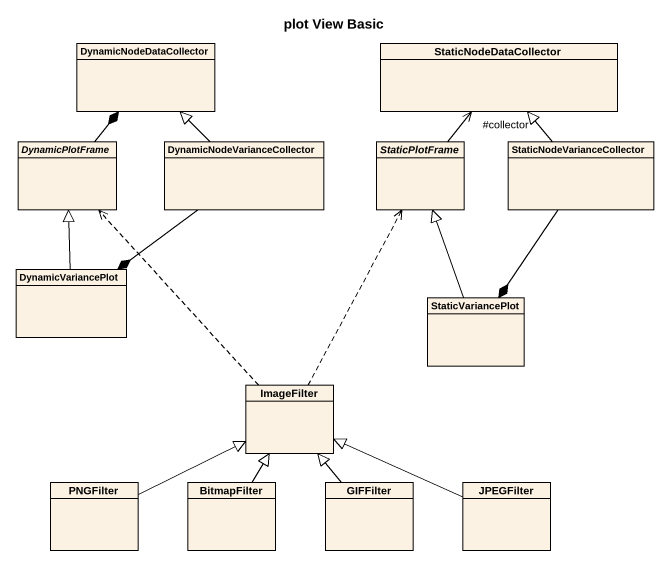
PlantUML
@startuml
title plot View Basic
hide circle
hide empty members
class DynamicNodeDataCollector
class StaticNodeDataCollector
abstract class DynamicPlotFrame
class DynamicNodeVarianceCollector
abstract class StaticPlotFrame
class StaticNodeVarianceCollector
class DynamicVariancePlot
class StaticVariancePlot
class ImageFilter
class PNGFilter
class BitmapFilter
class GIFFilter
class JPEGFilter
DynamicPlotFrame -up-* DynamicNodeDataCollector
DynamicNodeVarianceCollector -up-|> DynamicNodeDataCollector
DynamicNodeVarianceCollector --* DynamicVariancePlot
StaticPlotFrame -up-> "#collector" StaticNodeDataCollector
StaticNodeVarianceCollector -up-|> StaticNodeDataCollector
StaticNodeVarianceCollector --* StaticVariancePlot
DynamicVariancePlot -up-|> DynamicPlotFrame
StaticVariancePlot -up-|> StaticPlotFrame
ImageFilter .up.> DynamicPlotFrame
ImageFilter .up.> StaticPlotFrame
PNGFilter -right-|> ImageFilter
BitmapFilter -up-|> ImageFilter
GIFFilter -up-|> ImageFilter
JPEGFilter -left-|> ImageFilter
@enduml
